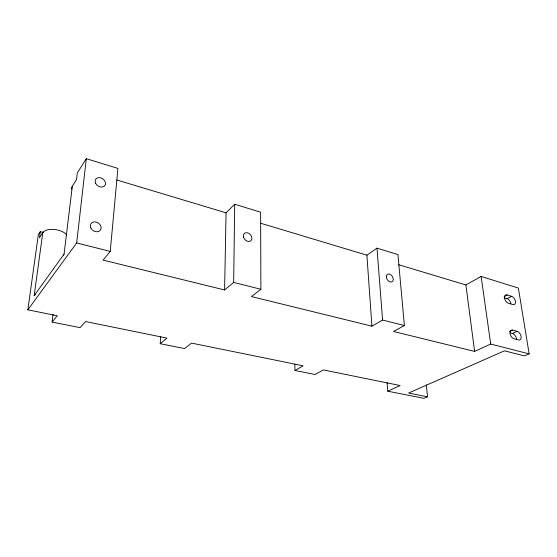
<?xml version="1.0" encoding="UTF-8"?>
<svg xmlns="http://www.w3.org/2000/svg" width="557" height="557" viewBox="0 0 557 557"><rect width="100%" height="100%" fill="white"/><g stroke="black" fill="none" stroke-linecap="round" stroke-linejoin="round"><path stroke-width="0.84" d="M71.797 189.31A13.73 7.185 8.8 0 1 72.313 186.226L76.518 179.633L77.312 172.942L86.314 158.668L117.91 168.416L110.237 251.423L103.094 260.105L224.596 289.96L233.655 282.399L234.713 204.217L260.613 212.217L260.885 289.278L251.486 296.575L371.923 326.172L382.575 320.038L404.382 325.546L397.949 254.605L376.992 248.137L366.889 255.176L260.787 223.273M224.596 289.96L226.065 212.837L234.713 204.217M294.834 364.417L294.973 370.482L303.112 365.796L191.538 343.105L184.534 348.543L160.228 343.711L160.625 336.797M160.228 343.711L166.947 338.106L85.625 321.563L80.062 327.641L52.093 322.078L57.267 315.791L27.85 309.81L76.671 242.943L86.314 158.668M63.435 255.754A14.336 6.468 6.9 0 1 64.055 254.131L72.313 186.226M52.093 322.078L53.054 314.343M35.488 294.521A13.069 5.222 6.6 0 0 34.165 295.663L42.812 232.499A12.56 5.862 8.3 0 1 54.586 229.533A12.56 5.862 8.3 0 1 66.673 235.019M43.676 232.485L40.306 231.628L39.45 237.776L42.812 232.499M27.85 309.81L38.336 234.755L40.306 231.628M34.165 295.663L64.055 254.131M398.492 264.679L465.889 284.94L481.123 276.446L518.372 288.066L529.15 353.876L524.402 355.881L504.412 350.826L408.587 393.054L427.532 396.821L426.328 384.866M404.382 325.546L393.541 331.485L474.62 351.411L490.696 344.045L529.15 353.876M504.203 296.526L507.211 294.98L511.556 296.296A4.623 2.771 60.4 0 1 515.455 301.407A4.623 2.771 60.4 0 1 512.872 304.568L508.506 303.28A4.637 2.792 60.3 0 1 504.572 298.148A4.637 2.792 60.3 0 1 507.211 294.98M504.141 297.73L507.037 298.601L511.556 296.296M509.599 331.561L512.698 330.127L517.119 331.331A4.748 2.876 62.1 0 1 521.101 336.539A4.748 2.876 62.1 0 1 518.483 339.965L514.048 338.788A4.769 2.903 62 0 1 510.031 333.559A4.769 2.903 62 0 1 512.698 330.127M510.261 332.87L512.461 333.469L517.119 331.331M387.087 382.624L387.756 391.209L400.142 385.535L323.387 369.925L315.081 374.478L294.973 370.482M427.532 396.821L423.947 398.332L387.756 391.209M233.655 282.399L260.885 289.278M76.671 242.943L110.237 251.423M116.782 179.981L226.065 212.837M481.123 276.446L490.696 344.045M465.889 284.94L474.62 351.411M376.992 248.137L382.575 320.038M366.889 255.176L371.923 326.172M512.461 333.469A4.721 2.882 62.2 0 1 516.485 339.707M507.037 298.601A4.595 2.771 60.5 0 1 510.908 303.662M386.335 277.024A4.4 3.001 57 0 0 391.815 281.884A4.4 3.001 57 0 0 391.223 275.109A4.4 3.001 57 0 0 386.335 277.024M243.486 237.01A4.916 3.704 48.1 0 0 250.657 240.944A4.916 3.704 48.1 0 0 248.742 233.299A4.916 3.704 48.1 0 0 243.486 237.01M90.833 227.994A5.723 4.595 33.8 0 0 100.149 230.438A5.723 4.595 33.8 0 0 96.194 222.062A5.723 4.595 33.8 0 0 90.833 227.994M95.588 183.295A5.598 4.303 34.1 0 0 104.605 185.934A5.598 4.303 34.1 0 0 100.754 177.864A5.598 4.303 34.1 0 0 95.588 183.295"/></g></svg>
